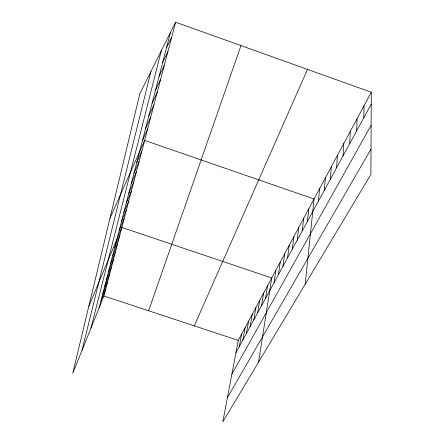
<?xml version="1.0" encoding="UTF-8"?>
<svg xmlns="http://www.w3.org/2000/svg" width="444" height="444" viewBox="0 0 444 444"><rect width="100%" height="100%" fill="white"/><g stroke="black" fill="none" stroke-linecap="round" stroke-linejoin="round"><path stroke-width="0.67" d="M371.284 92.224L370.89 174.459L222.844 421.8L238.267 340.382L371.284 92.224L175.591 22.2L139.882 93.59L72.716 373.415L103.896 295.993L175.591 22.2M363.808 117.754L364.041 105.728M356.643 130.913L357.048 118.776M349.728 143.623L350.294 131.385M343.046 155.905L343.756 143.579M336.585 167.777L337.429 155.383M330.33 179.265L331.307 166.805M324.281 190.382L325.374 177.872M318.42 201.149L319.625 188.6M305.206 284.204L314.052 198.995L144.639 140.398L109.951 218.276M307.398 221.401L308.802 208.791M302.209 230.936L303.702 218.309M297.175 240.193L298.745 227.556M292.274 249.189L293.928 236.541M287.518 257.931L289.238 245.282M282.895 266.433L284.682 253.79M278.394 274.703L280.247 262.065M274.015 282.75L275.924 270.124M258.575 362.104L271.717 277.972L121.845 227.439L88.833 306.271M265.595 298.213L267.621 285.62M261.555 305.644L263.625 293.073M257.614 312.881L259.729 300.338M253.774 319.941L255.933 307.426M250.028 326.823L252.225 314.341M246.37 333.538L248.612 321.084M242.807 340.087L245.082 327.672M239.327 346.481L241.636 334.104M81.996 350.377L150.932 71.495M90.976 328.083L161.277 50.816M99.173 307.72L170.435 32.501M148.607 310.767L240.959 45.593M100.955 300.849L105.7 289.105M102.775 293.811L107.548 282.051M104.645 286.596L109.44 274.819M106.56 279.204L111.383 267.416M110.539 263.836L115.407 252.031M108.525 271.617L113.37 259.818M112.604 255.849L117.499 244.045M114.73 247.658L119.647 235.853M119.147 230.591L124.109 218.803M121.445 221.706L126.429 209.934M123.809 212.571L128.816 200.821M126.246 203.174L131.269 191.453M128.749 193.506L133.794 181.818M131.324 183.555L136.386 171.906M133.977 173.31L139.061 161.71M136.713 162.754L141.808 151.21M194.294 325.857L307.492 69.397M142.518 140.315L147.647 128.91M145.61 128.377L150.749 117.061M148.807 116.039L153.957 104.823M152.109 103.291L157.265 92.186M155.522 90.104L160.684 79.126M159.057 76.457L164.219 65.623M162.715 62.327L167.876 51.648M166.506 47.68L171.667 37.185M235.931 352.725L371.228 104.124M231.873 374.153L371.129 125.247M227.428 397.596L371.012 149.062M103.896 295.993L238.267 340.382"/></g></svg>
